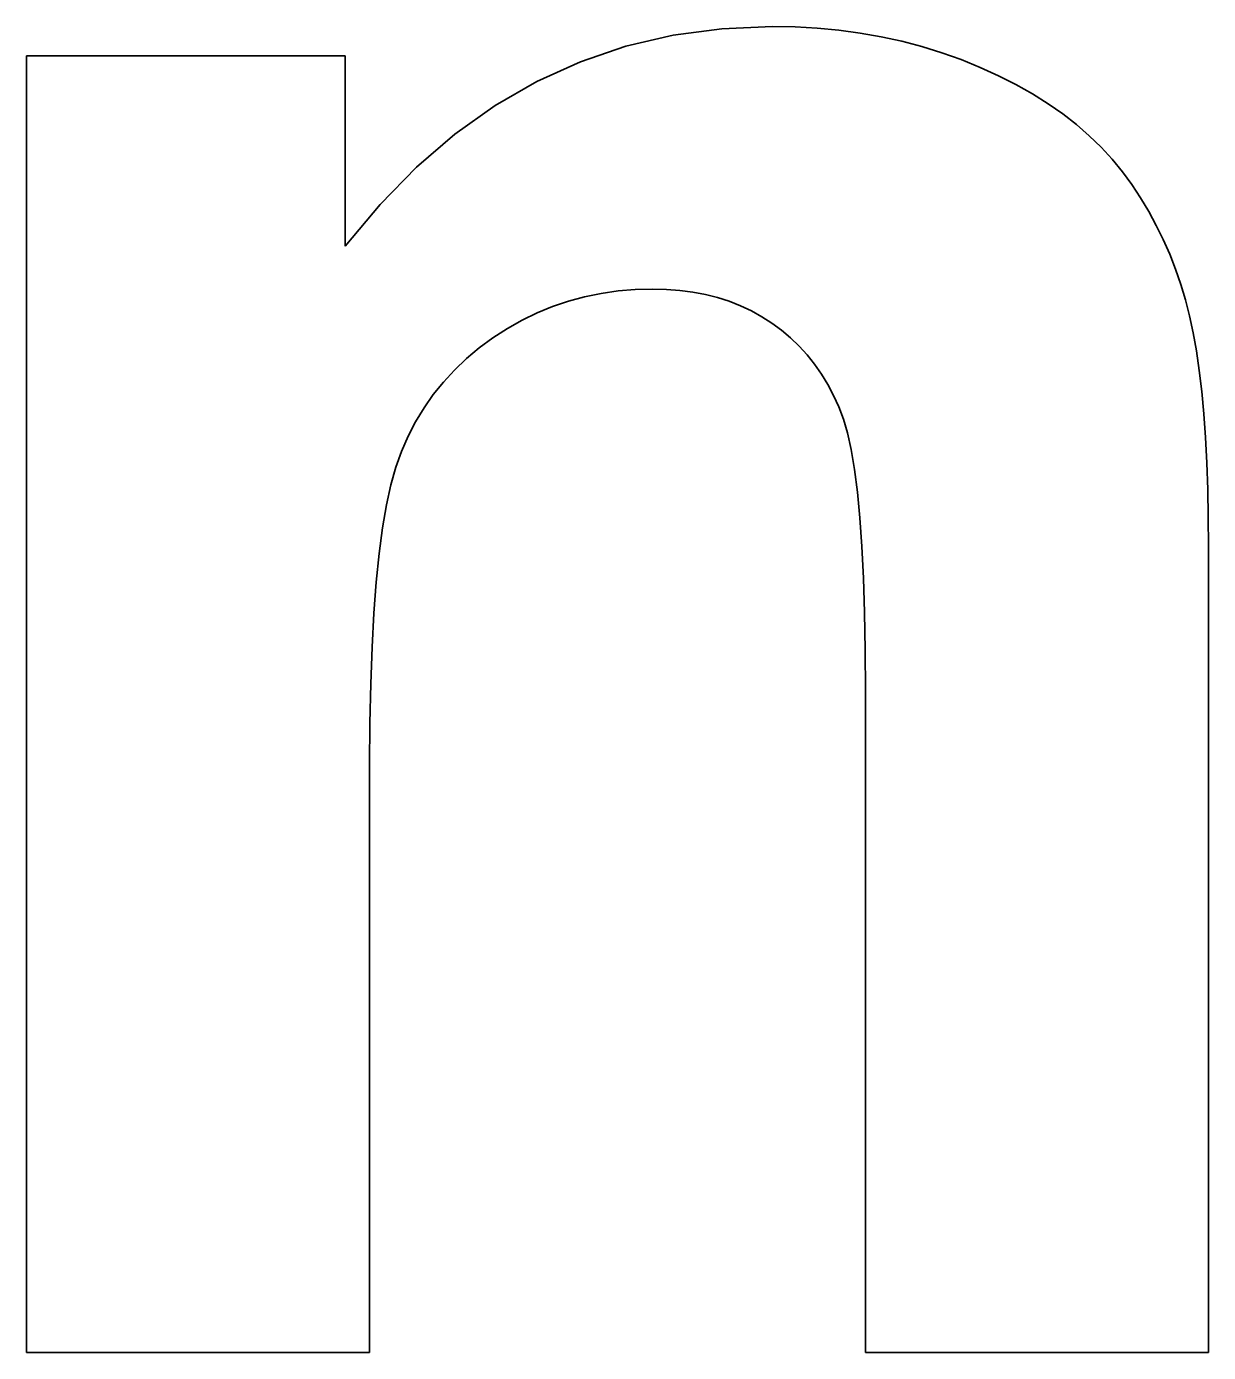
# Model space of a CAD drawing. Extents: x 23 to 417, y 3 to 294.
# Drawn here: x 218.1989 to 218.595, y 105.4586 to 105.9031 of the extents above; entities that cross this region are included whole.
import ezdxf

# ---------------------------------------------------------------- set-up
doc = ezdxf.new("R2010")
doc.units = 0
doc.layers.get('0').update_dxf_attribs({"lineweight": 13})

# ---------------------------------------------------------------- blocks, each defined once
blk = doc.blocks.new('BLOCK4760')
at = {"color": 7, "lineweight": 35, "ltscale": 0.002028}
blk.add_line((-12.66, 32.9233), (-12.581, 32.9417), dxfattribs=at)
at = {"color": 7, "lineweight": 35, "ltscale": 0.002067}
blk.add_line((-12.581, 32.9417), (-12.4991, 32.9528), dxfattribs=at)
at = {"color": 7, "lineweight": 35, "ltscale": 0.002124}
blk.add_line((-12.4991, 32.9528), (-12.4142, 32.9565), dxfattribs=at)
at = {"color": 7, "lineweight": 35, "ltscale": 0.000943524}
blk.add_line((-12.4142, 32.9565), (-12.3764, 32.9558), dxfattribs=at)
at = {"color": 7, "lineweight": 35, "ltscale": 0.000928404}
blk.add_line((-12.3764, 32.9558), (-12.3394, 32.9537), dxfattribs=at)
at = {"color": 7, "lineweight": 35, "ltscale": 0.000914586}
blk.add_line((-12.3394, 32.9537), (-12.3029, 32.9503), dxfattribs=at)
at = {"color": 7, "lineweight": 35, "ltscale": 0.000902165}
blk.add_line((-12.3029, 32.9503), (-12.2672, 32.9455), dxfattribs=at)
at = {"color": 7, "lineweight": 35, "ltscale": 0.000891638}
blk.add_line((-12.2672, 32.9455), (-12.232, 32.9393), dxfattribs=at)
at = {"color": 7, "lineweight": 35, "ltscale": 0.000881719}
blk.add_line((-12.232, 32.9393), (-12.1976, 32.9318), dxfattribs=at)
at = {"color": 7, "lineweight": 35, "ltscale": 0.002008}
blk.add_line((-12.736, 32.8975), (-12.66, 32.9233), dxfattribs=at)
at = {"color": 7, "lineweight": 35, "ltscale": 0.000874193}
blk.add_line((-12.1976, 32.9318), (-12.1638, 32.9229), dxfattribs=at)
at = {"color": 7, "lineweight": 35, "ltscale": 0.000867547}
blk.add_line((-12.1638, 32.9229), (-12.1306, 32.9126), dxfattribs=at)
at = {"color": 7, "lineweight": 35, "ltscale": 0.013353}
blk.add_line((-13.6645, 32.9074), (-13.1304, 32.9074), dxfattribs=at)
at = {"color": 7, "lineweight": 35, "ltscale": 0.054332}
blk.add_line((-13.6645, 30.7341), (-13.6645, 32.9074), dxfattribs=at)
at = {"color": 7, "lineweight": 35, "ltscale": 0.007981}
blk.add_line((-13.1304, 32.9074), (-13.1304, 32.5881), dxfattribs=at)
at = {"color": 7, "lineweight": 35, "ltscale": 0.002006}
blk.add_line((-12.8091, 32.8644), (-12.736, 32.8975), dxfattribs=at)
at = {"color": 7, "lineweight": 35, "ltscale": 0.000863215}
blk.add_line((-12.1306, 32.9126), (-12.0981, 32.9009), dxfattribs=at)
at = {"color": 7, "lineweight": 35, "ltscale": 0.000860049}
blk.add_line((-12.0981, 32.9009), (-12.0663, 32.8879), dxfattribs=at)
at = {"color": 7, "lineweight": 35, "ltscale": 0.000845623}
blk.add_line((-12.0663, 32.8879), (-12.0355, 32.8738), dxfattribs=at)
at = {"color": 7, "lineweight": 35, "ltscale": 0.000819067}
blk.add_line((-12.0355, 32.8738), (-12.0063, 32.859), dxfattribs=at)
at = {"color": 7, "lineweight": 35, "ltscale": 0.002025}
blk.add_line((-12.8793, 32.8239), (-12.8091, 32.8644), dxfattribs=at)
at = {"color": 7, "lineweight": 35, "ltscale": 0.000794249}
blk.add_line((-12.0063, 32.859), (-11.9786, 32.8434), dxfattribs=at)
at = {"color": 7, "lineweight": 35, "ltscale": 0.000770854}
blk.add_line((-11.9786, 32.8434), (-11.9525, 32.827), dxfattribs=at)
at = {"color": 7, "lineweight": 35, "ltscale": 0.000749553}
blk.add_line((-11.9525, 32.827), (-11.9279, 32.8099), dxfattribs=at)
at = {"color": 7, "lineweight": 35, "ltscale": 0.002063}
blk.add_line((-12.9465, 32.776), (-12.8793, 32.8239), dxfattribs=at)
at = {"color": 7, "lineweight": 35, "ltscale": 0.000729757}
blk.add_line((-11.9279, 32.8099), (-11.9048, 32.792), dxfattribs=at)
at = {"color": 7, "lineweight": 35, "ltscale": 0.000712103}
blk.add_line((-11.9048, 32.792), (-11.8833, 32.7734), dxfattribs=at)
at = {"color": 7, "lineweight": 35, "ltscale": 0.002119}
blk.add_line((-13.0107, 32.7207), (-12.9465, 32.776), dxfattribs=at)
at = {"color": 7, "lineweight": 35, "ltscale": 0.000696279}
blk.add_line((-11.8833, 32.7734), (-11.8633, 32.754), dxfattribs=at)
at = {"color": 7, "lineweight": 35, "ltscale": 0.000683327}
blk.add_line((-11.8633, 32.754), (-11.8448, 32.7339), dxfattribs=at)
at = {"color": 7, "lineweight": 35, "ltscale": 0.002191}
blk.add_line((-13.072, 32.6581), (-13.0107, 32.7207), dxfattribs=at)
at = {"color": 7, "lineweight": 35, "ltscale": 0.000672626}
blk.add_line((-11.8448, 32.7339), (-11.8279, 32.7129), dxfattribs=at)
at = {"color": 7, "lineweight": 35, "ltscale": 0.00066636}
blk.add_line((-11.8279, 32.7129), (-11.8122, 32.6914), dxfattribs=at)
at = {"color": 7, "lineweight": 35, "ltscale": 0.00066431}
blk.add_line((-11.8122, 32.6914), (-11.7975, 32.6692), dxfattribs=at)
at = {"color": 7, "lineweight": 35, "ltscale": 0.000663311}
blk.add_line((-11.7975, 32.6692), (-11.7838, 32.6465), dxfattribs=at)
at = {"color": 7, "lineweight": 35, "ltscale": 0.002278}
blk.add_line((-13.1304, 32.5881), (-13.072, 32.6581), dxfattribs=at)
at = {"color": 7, "lineweight": 35, "ltscale": 0.000663572}
blk.add_line((-11.7838, 32.6465), (-11.7711, 32.6232), dxfattribs=at)
at = {"color": 7, "lineweight": 35, "ltscale": 0.000664843}
blk.add_line((-11.7711, 32.6232), (-11.7593, 32.5994), dxfattribs=at)
at = {"color": 7, "lineweight": 35, "ltscale": 0.000667463}
blk.add_line((-11.7593, 32.5994), (-11.7486, 32.5749), dxfattribs=at)
at = {"color": 7, "lineweight": 35, "ltscale": 0.000671364}
blk.add_line((-11.7486, 32.5749), (-11.7388, 32.5499), dxfattribs=at)
at = {"color": 7, "lineweight": 35, "ltscale": 0.000676408}
blk.add_line((-11.7388, 32.5499), (-11.73, 32.5243), dxfattribs=at)
at = {"color": 7, "lineweight": 35, "ltscale": 0.000715741}
blk.add_line((-12.6732, 32.5132), (-12.7016, 32.5091), dxfattribs=at)
at = {"color": 7, "lineweight": 35, "ltscale": 0.000726624}
blk.add_line((-12.6443, 32.5157), (-12.6732, 32.5132), dxfattribs=at)
at = {"color": 7, "lineweight": 35, "ltscale": 0.000739552}
blk.add_line((-12.6147, 32.5165), (-12.6443, 32.5157), dxfattribs=at)
at = {"color": 7, "lineweight": 35, "ltscale": 0.000574673}
blk.add_line((-12.5917, 32.5159), (-12.6147, 32.5165), dxfattribs=at)
at = {"color": 7, "lineweight": 35, "ltscale": 0.000559764}
blk.add_line((-12.5694, 32.5142), (-12.5917, 32.5159), dxfattribs=at)
at = {"color": 7, "lineweight": 35, "ltscale": 0.000545656}
blk.add_line((-12.5478, 32.5113), (-12.5694, 32.5142), dxfattribs=at)
at = {"color": 7, "lineweight": 35, "ltscale": 0.000682485}
blk.add_line((-11.73, 32.5243), (-11.7222, 32.4982), dxfattribs=at)
at = {"color": 7, "lineweight": 35, "ltscale": 0.000699429}
blk.add_line((-12.7564, 32.496), (-12.7829, 32.487), dxfattribs=at)
at = {"color": 7, "lineweight": 35, "ltscale": 0.000702469}
blk.add_line((-12.7293, 32.5034), (-12.7564, 32.496), dxfattribs=at)
at = {"color": 7, "lineweight": 35, "ltscale": 0.000708176}
blk.add_line((-12.7016, 32.5091), (-12.7293, 32.5034), dxfattribs=at)
at = {"color": 7, "lineweight": 35, "ltscale": 0.00053357}
blk.add_line((-12.5268, 32.5073), (-12.5478, 32.5113), dxfattribs=at)
at = {"color": 7, "lineweight": 35, "ltscale": 0.000523505}
blk.add_line((-12.5065, 32.5022), (-12.5268, 32.5073), dxfattribs=at)
at = {"color": 7, "lineweight": 35, "ltscale": 0.000514865}
blk.add_line((-12.4869, 32.4959), (-12.5065, 32.5022), dxfattribs=at)
at = {"color": 7, "lineweight": 35, "ltscale": 0.00050883}
blk.add_line((-12.468, 32.4884), (-12.4869, 32.4959), dxfattribs=at)
at = {"color": 7, "lineweight": 35, "ltscale": 0.000689466}
blk.add_line((-11.7222, 32.4982), (-11.7153, 32.4715), dxfattribs=at)
at = {"color": 7, "lineweight": 35, "ltscale": 0.000702382}
blk.add_line((-12.8088, 32.4764), (-12.8341, 32.4641), dxfattribs=at)
at = {"color": 7, "lineweight": 35, "ltscale": 0.000699846}
blk.add_line((-12.7829, 32.487), (-12.8088, 32.4764), dxfattribs=at)
at = {"color": 7, "lineweight": 35, "ltscale": 0.000504613}
blk.add_line((-12.4497, 32.4798), (-12.468, 32.4884), dxfattribs=at)
at = {"color": 7, "lineweight": 35, "ltscale": 0.00050267}
blk.add_line((-12.4321, 32.4701), (-12.4497, 32.4798), dxfattribs=at)
at = {"color": 7, "lineweight": 35, "ltscale": 0.000502834}
blk.add_line((-12.4152, 32.4592), (-12.4321, 32.4701), dxfattribs=at)
at = {"color": 7, "lineweight": 35, "ltscale": 0.000720506}
blk.add_line((-11.7153, 32.4715), (-11.7093, 32.4433), dxfattribs=at)
at = {"color": 7, "lineweight": 35, "ltscale": 0.000715925}
blk.add_line((-12.8587, 32.4502), (-12.8828, 32.4346), dxfattribs=at)
at = {"color": 7, "lineweight": 35, "ltscale": 0.000707845}
blk.add_line((-12.8341, 32.4641), (-12.8587, 32.4502), dxfattribs=at)
at = {"color": 7, "lineweight": 35, "ltscale": 0.000501348}
blk.add_line((-12.3991, 32.4473), (-12.4152, 32.4592), dxfattribs=at)
at = {"color": 7, "lineweight": 35, "ltscale": 0.000496962}
blk.add_line((-12.3839, 32.4344), (-12.3991, 32.4473), dxfattribs=at)
at = {"color": 7, "lineweight": 35, "ltscale": 0.000713537}
blk.add_line((-12.8828, 32.4346), (-12.9058, 32.4177), dxfattribs=at)
at = {"color": 7, "lineweight": 35, "ltscale": 0.000495872}
blk.add_line((-12.3696, 32.4207), (-12.3839, 32.4344), dxfattribs=at)
at = {"color": 7, "lineweight": 35, "ltscale": 0.000774376}
blk.add_line((-11.7093, 32.4433), (-11.7039, 32.4128), dxfattribs=at)
at = {"color": 7, "lineweight": 35, "ltscale": 0.000700346}
blk.add_line((-12.9058, 32.4177), (-12.9273, 32.3998), dxfattribs=at)
at = {"color": 7, "lineweight": 35, "ltscale": 0.000496355}
blk.add_line((-12.3563, 32.406), (-12.3696, 32.4207), dxfattribs=at)
at = {"color": 7, "lineweight": 35, "ltscale": 0.00049864}
blk.add_line((-12.3438, 32.3904), (-12.3563, 32.406), dxfattribs=at)
at = {"color": 7, "lineweight": 35, "ltscale": 0.000829876}
blk.add_line((-11.7039, 32.4128), (-11.6992, 32.3799), dxfattribs=at)
at = {"color": 7, "lineweight": 35, "ltscale": 0.000683277}
blk.add_line((-12.9473, 32.3807), (-12.9658, 32.3606), dxfattribs=at)
at = {"color": 7, "lineweight": 35, "ltscale": 0.000690197}
blk.add_line((-12.9273, 32.3998), (-12.9473, 32.3807), dxfattribs=at)
at = {"color": 7, "lineweight": 35, "ltscale": 0.000503409}
blk.add_line((-12.3323, 32.3739), (-12.3438, 32.3904), dxfattribs=at)
at = {"color": 7, "lineweight": 35, "ltscale": 0.000885287}
blk.add_line((-11.6992, 32.3799), (-11.695, 32.3448), dxfattribs=at)
at = {"color": 7, "lineweight": 35, "ltscale": 0.000678581}
blk.add_line((-12.9658, 32.3606), (-12.9828, 32.3395), dxfattribs=at)
at = {"color": 7, "lineweight": 35, "ltscale": 0.000510095}
blk.add_line((-12.3217, 32.3564), (-12.3323, 32.3739), dxfattribs=at)
at = {"color": 7, "lineweight": 35, "ltscale": 0.000677804}
blk.add_line((-12.9828, 32.3395), (-12.9983, 32.3173), dxfattribs=at)
at = {"color": 7, "lineweight": 35, "ltscale": 0.000519073}
blk.add_line((-12.3121, 32.3381), (-12.3217, 32.3564), dxfattribs=at)
at = {"color": 7, "lineweight": 35, "ltscale": 0.000529403}
blk.add_line((-12.3033, 32.3188), (-12.3121, 32.3381), dxfattribs=at)
at = {"color": 7, "lineweight": 35, "ltscale": 0.000942108}
blk.add_line((-11.695, 32.3448), (-11.6915, 32.3072), dxfattribs=at)
at = {"color": 7, "lineweight": 35, "ltscale": 0.000679538}
blk.add_line((-12.9983, 32.3173), (-13.0124, 32.294), dxfattribs=at)
at = {"color": 7, "lineweight": 35, "ltscale": 0.000541663}
blk.add_line((-12.2955, 32.2986), (-12.3033, 32.3188), dxfattribs=at)
at = {"color": 7, "lineweight": 35, "ltscale": 0.000684822}
blk.add_line((-13.0124, 32.294), (-13.0249, 32.2696), dxfattribs=at)
at = {"color": 7, "lineweight": 35, "ltscale": 0.000604962}
blk.add_line((-12.2885, 32.2754), (-12.2955, 32.2986), dxfattribs=at)
at = {"color": 7, "lineweight": 35, "ltscale": 0.000998552}
blk.add_line((-11.6915, 32.3072), (-11.6887, 32.2674), dxfattribs=at)
at = {"color": 7, "lineweight": 35, "ltscale": 0.000692446}
blk.add_line((-13.0249, 32.2696), (-13.0359, 32.2442), dxfattribs=at)
at = {"color": 7, "lineweight": 35, "ltscale": 0.000720242}
blk.add_line((-12.2822, 32.2473), (-12.2885, 32.2754), dxfattribs=at)
at = {"color": 7, "lineweight": 35, "ltscale": 0.000839212}
blk.add_line((-12.2767, 32.2142), (-12.2822, 32.2473), dxfattribs=at)
at = {"color": 7, "lineweight": 35, "ltscale": 0.001056}
blk.add_line((-11.6887, 32.2674), (-11.6865, 32.2252), dxfattribs=at)
at = {"color": 7, "lineweight": 35, "ltscale": 0.000703965}
blk.add_line((-13.0359, 32.2442), (-13.0455, 32.2177), dxfattribs=at)
at = {"color": 7, "lineweight": 35, "ltscale": 0.001113}
blk.add_line((-11.6865, 32.2252), (-11.6849, 32.1807), dxfattribs=at)
at = {"color": 7, "lineweight": 35, "ltscale": 0.000761675}
blk.add_line((-13.0455, 32.2177), (-13.0538, 32.1884), dxfattribs=at)
at = {"color": 7, "lineweight": 35, "ltscale": 0.000959282}
blk.add_line((-12.2719, 32.1761), (-12.2767, 32.2142), dxfattribs=at)
at = {"color": 7, "lineweight": 35, "ltscale": 0.000867625}
blk.add_line((-13.0538, 32.1884), (-13.0613, 32.1545), dxfattribs=at)
at = {"color": 7, "lineweight": 35, "ltscale": 0.001171}
blk.add_line((-11.6849, 32.1807), (-11.6839, 32.1339), dxfattribs=at)
at = {"color": 7, "lineweight": 35, "ltscale": 0.001081}
blk.add_line((-12.2678, 32.1331), (-12.2719, 32.1761), dxfattribs=at)
at = {"color": 7, "lineweight": 35, "ltscale": 0.000976063}
blk.add_line((-13.0613, 32.1545), (-13.0679, 32.1161), dxfattribs=at)
at = {"color": 7, "lineweight": 35, "ltscale": 0.001086}
blk.add_line((-13.0679, 32.1161), (-13.0736, 32.073), dxfattribs=at)
at = {"color": 7, "lineweight": 35, "ltscale": 0.001203}
blk.add_line((-12.2645, 32.085), (-12.2678, 32.1331), dxfattribs=at)
at = {"color": 7, "lineweight": 35, "ltscale": 0.00123}
blk.add_line((-11.6839, 32.1339), (-11.6836, 32.0847), dxfattribs=at)
at = {"color": 7, "lineweight": 35, "ltscale": 0.001197}
blk.add_line((-13.0736, 32.073), (-13.0785, 32.0254), dxfattribs=at)
at = {"color": 7, "lineweight": 35, "ltscale": 0.001326}
blk.add_line((-12.262, 32.032), (-12.2645, 32.085), dxfattribs=at)
at = {"color": 7, "lineweight": 35, "ltscale": 0.033765}
blk.add_line((-11.6836, 32.0847), (-11.6836, 30.7341), dxfattribs=at)
at = {"color": 7, "lineweight": 35, "ltscale": 0.00131}
blk.add_line((-13.0785, 32.0254), (-13.0824, 31.9731), dxfattribs=at)
at = {"color": 7, "lineweight": 35, "ltscale": 0.00145}
blk.add_line((-12.2601, 31.9741), (-12.262, 32.032), dxfattribs=at)
at = {"color": 7, "lineweight": 35, "ltscale": 0.001422}
blk.add_line((-13.0824, 31.9731), (-13.0855, 31.9163), dxfattribs=at)
at = {"color": 7, "lineweight": 35, "ltscale": 0.001574}
blk.add_line((-12.259, 31.9111), (-12.2601, 31.9741), dxfattribs=at)
at = {"color": 7, "lineweight": 35, "ltscale": 0.001536}
blk.add_line((-13.0855, 31.9163), (-13.0877, 31.8549), dxfattribs=at)
at = {"color": 7, "lineweight": 35, "ltscale": 0.001698}
blk.add_line((-12.2586, 31.8432), (-12.259, 31.9111), dxfattribs=at)
at = {"color": 7, "lineweight": 35, "ltscale": 0.00165}
blk.add_line((-13.0877, 31.8549), (-13.089, 31.789), dxfattribs=at)
at = {"color": 7, "lineweight": 35, "ltscale": 0.027729}
blk.add_line((-12.2586, 30.7341), (-12.2586, 31.8432), dxfattribs=at)
at = {"color": 7, "lineweight": 35, "ltscale": 0.001764}
blk.add_line((-13.089, 31.789), (-13.0895, 31.7184), dxfattribs=at)
at = {"color": 7, "lineweight": 35, "ltscale": 0.024608}
blk.add_line((-13.0895, 31.7184), (-13.0895, 30.7341), dxfattribs=at)
at = {"color": 7, "lineweight": 35, "ltscale": 0.014376}
for p, q in [((-13.0895, 30.7341), (-13.6645, 30.7341)), ((-11.6836, 30.7341), (-12.2586, 30.7341))]:
    blk.add_line(p, q, dxfattribs=at)

msp = doc.modelspace()

# ---------------------------------------------------------------- block references
at = {"lineweight": 0, "xscale": 0.2, "yscale": 0.2, "zscale": 0.2}
msp.add_blockref('BLOCK4760', (220.93177, 99.31183), dxfattribs=at)

doc.saveas('drawing.dxf')
